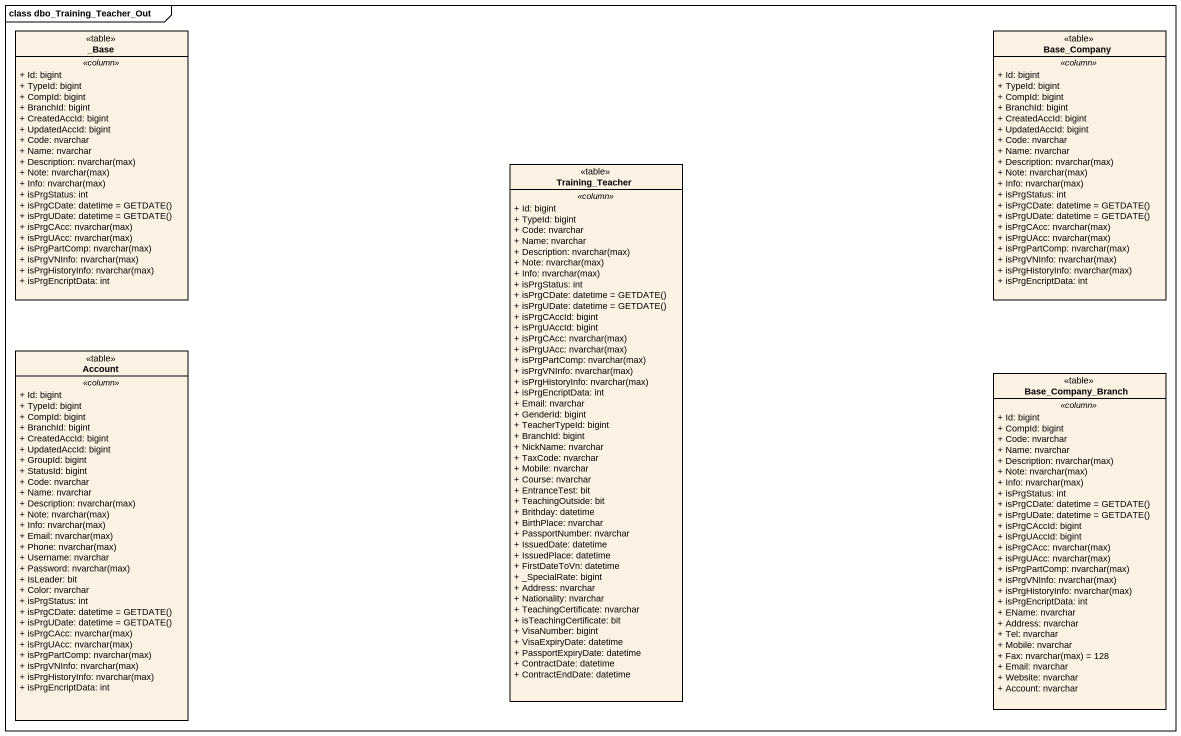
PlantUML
@startuml
mainframe class dbo_Training_Teacher_Out
hide circle
hide empty members
skinparam classAttributeIconSize 0
class "_Base" as Base <<table>> {
  .. <<column>> ..
  + Id: bigint
  + TypeId: bigint
  + CompId: bigint
  + BranchId: bigint
  + CreatedAccId: bigint
  + UpdatedAccId: bigint
  + Code: nvarchar
  + Name: nvarchar
  {field} + Description: nvarchar(max)
  {field} + Note: nvarchar(max)
  {field} + Info: nvarchar(max)
  + isPrgStatus: int
  {field} + isPrgCDate: datetime = GETDATE()
  {field} + isPrgUDate: datetime = GETDATE()
  {field} + isPrgCAcc: nvarchar(max)
  {field} + isPrgUAcc: nvarchar(max)
  {field} + isPrgPartComp: nvarchar(max)
  {field} + isPrgVNInfo: nvarchar(max)
  {field} + isPrgHistoryInfo: nvarchar(max)
  + isPrgEncriptData: int
}
class Base_Company <<table>> {
  .. <<column>> ..
  + Id: bigint
  + TypeId: bigint
  + CompId: bigint
  + BranchId: bigint
  + CreatedAccId: bigint
  + UpdatedAccId: bigint
  + Code: nvarchar
  + Name: nvarchar
  {field} + Description: nvarchar(max)
  {field} + Note: nvarchar(max)
  {field} + Info: nvarchar(max)
  + isPrgStatus: int
  {field} + isPrgCDate: datetime = GETDATE()
  {field} + isPrgUDate: datetime = GETDATE()
  {field} + isPrgCAcc: nvarchar(max)
  {field} + isPrgUAcc: nvarchar(max)
  {field} + isPrgPartComp: nvarchar(max)
  {field} + isPrgVNInfo: nvarchar(max)
  {field} + isPrgHistoryInfo: nvarchar(max)
  + isPrgEncriptData: int
}
class Training_Teacher <<table>> {
  .. <<column>> ..
  + Id: bigint
  + TypeId: bigint
  + Code: nvarchar
  + Name: nvarchar
  {field} + Description: nvarchar(max)
  {field} + Note: nvarchar(max)
  {field} + Info: nvarchar(max)
  + isPrgStatus: int
  {field} + isPrgCDate: datetime = GETDATE()
  {field} + isPrgUDate: datetime = GETDATE()
  + isPrgCAccId: bigint
  + isPrgUAccId: bigint
  {field} + isPrgCAcc: nvarchar(max)
  {field} + isPrgUAcc: nvarchar(max)
  {field} + isPrgPartComp: nvarchar(max)
  {field} + isPrgVNInfo: nvarchar(max)
  {field} + isPrgHistoryInfo: nvarchar(max)
  + isPrgEncriptData: int
  + Email: nvarchar
  + GenderId: bigint
  + TeacherTypeId: bigint
  + BranchId: bigint
  + NickName: nvarchar
  + TaxCode: nvarchar
  + Mobile: nvarchar
  + Course: nvarchar
  + EntranceTest: bit
  + TeachingOutside: bit
  + Brithday: datetime
  + BirthPlace: nvarchar
  + PassportNumber: nvarchar
  + IssuedDate: datetime
  + IssuedPlace: datetime
  + FirstDateToVn: datetime
  + _SpecialRate: bigint
  + Address: nvarchar
  + Nationality: nvarchar
  + TeachingCertificate: nvarchar
  + isTeachingCertificate: bit
  + VisaNumber: bigint
  + VisaExpiryDate: datetime
  + PassportExpiryDate: datetime
  + ContractDate: datetime
  + ContractEndDate: datetime
}
class Account <<table>> {
  .. <<column>> ..
  + Id: bigint
  + TypeId: bigint
  + CompId: bigint
  + BranchId: bigint
  + CreatedAccId: bigint
  + UpdatedAccId: bigint
  + GroupId: bigint
  + StatusId: bigint
  + Code: nvarchar
  + Name: nvarchar
  {field} + Description: nvarchar(max)
  {field} + Note: nvarchar(max)
  {field} + Info: nvarchar(max)
  {field} + Email: nvarchar(max)
  {field} + Phone: nvarchar(max)
  + Username: nvarchar
  {field} + Password: nvarchar(max)
  + IsLeader: bit
  + Color: nvarchar
  + isPrgStatus: int
  {field} + isPrgCDate: datetime = GETDATE()
  {field} + isPrgUDate: datetime = GETDATE()
  {field} + isPrgCAcc: nvarchar(max)
  {field} + isPrgUAcc: nvarchar(max)
  {field} + isPrgPartComp: nvarchar(max)
  {field} + isPrgVNInfo: nvarchar(max)
  {field} + isPrgHistoryInfo: nvarchar(max)
  + isPrgEncriptData: int
}
class Base_Company_Branch <<table>> {
  .. <<column>> ..
  + Id: bigint
  + CompId: bigint
  + Code: nvarchar
  + Name: nvarchar
  {field} + Description: nvarchar(max)
  {field} + Note: nvarchar(max)
  {field} + Info: nvarchar(max)
  + isPrgStatus: int
  {field} + isPrgCDate: datetime = GETDATE()
  {field} + isPrgUDate: datetime = GETDATE()
  + isPrgCAccId: bigint
  + isPrgUAccId: bigint
  {field} + isPrgCAcc: nvarchar(max)
  {field} + isPrgUAcc: nvarchar(max)
  {field} + isPrgPartComp: nvarchar(max)
  {field} + isPrgVNInfo: nvarchar(max)
  {field} + isPrgHistoryInfo: nvarchar(max)
  + isPrgEncriptData: int
  + EName: nvarchar
  + Address: nvarchar
  + Tel: nvarchar
  + Mobile: nvarchar
  {field} + Fax: nvarchar(max) = 128
  + Email: nvarchar
  + Website: nvarchar
  + Account: nvarchar
}
@enduml
